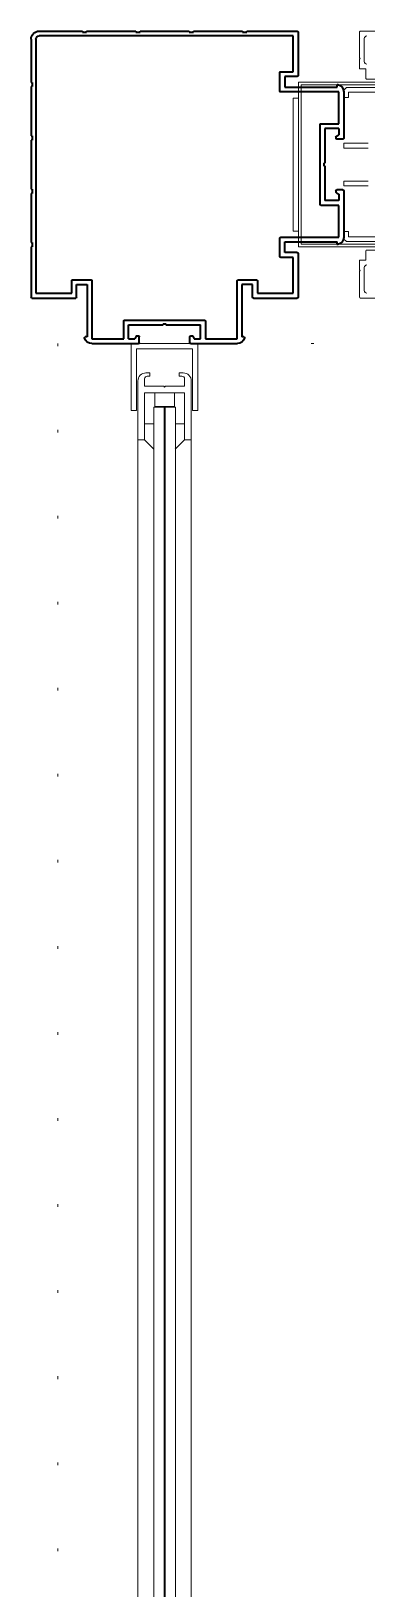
# Model space of a CAD drawing. Extents: x -2012 to 34975, y -1043 to 8321.
# Drawn here: x 5850.8 to 5863.4, y 2925.3 to 2983.7 of the extents above; entities that cross this region are included whole.
import ezdxf

# ---------------------------------------------------------------- set-up
doc = ezdxf.new("R2010")
doc.units = 0
doc.header["$LTSCALE"] = 25
doc.linetypes.add('DOT2', pattern=[0.125, 0, -0.125])
doc.layers.get('0').update_dxf_attribs({"color": 9, "lineweight": 9})
for name, color, linetype, lineweight in [('06D', 9, 'Continuous', 9), ('10', 9, 'Continuous', 9), ('15', 9, 'Continuous', 9)]:
    doc.layers.add(name, color=color, linetype=linetype, lineweight=lineweight)

# ---------------------------------------------------------------- blocks, each defined once
blk = doc.blocks.new('p-kayarkapi_dormaeasy')
at = {"layer": '06D'}
for points in [[(-129.79, -3), (0.61, -3)], [(-129.79, -5), (0.61, -5)]]:
    blk.add_lwpolyline(points, dxfattribs=at)
at = {"layer": '10'}
for p, q in [((0.61, -3.25), (0.26, -3.6)), ((1.205, -3.25), (1.205, -3.6)), ((1.86, -3.63), (2.36, -3.63)), ((1.86, -4.37), (1.86, -3.63)), ((0.61, -4.75), (0.26, -4.4)), ((1.205, -4.75), (1.205, -4.4)), ((1.86, -4.37), (2.36, -4.37))]:
    blk.add_line(p, q, dxfattribs=at)
at = {"layer": '10', "linetype": 'DOT2'}
blk.add_lwpolyline([(-414.58, -22.498), (4.21, -22.498), (4.21, 0), (-418.79, 0)], close=True, dxfattribs=at)
at = {"layer": '10'}
blk.add_lwpolyline([(1.71, -2.95), (1.71, -2.75), (4.21, -2.75), (4.21, -5.25), (1.71, -5.25), (1.71, -5.05), (4.01, -5.05), (4.01, -2.95)], close=True, dxfattribs=at)
blk.add_lwpolyline([(2.61, -3.97), (2.61, -3.25), (2.89, -3.25, -0.414214), (2.99, -3.35), (2.99, -3.45), (3.11, -3.45), (3.11, -3.3, 0.414214), (2.81, -3), (0.61, -3), (0.61, -3.25), (2.36, -3.25), (2.36, -4.75), (0.61, -4.75), (0.61, -5), (2.81, -5, 0.414214), (3.11, -4.7), (3.11, -4.55), (2.99, -4.55), (2.99, -4.65, -0.414214), (2.89, -4.75), (2.61, -4.75), (2.61, -4.03), (2.58, -4)], format="xyb", close=True, dxfattribs=at)
at = {"layer": '15'}
for points in [[(-131.532, -3.98), (1.828, -3.98), (1.828, -3.598), (-131.532, -3.598)], [(-131.532, -4.403), (1.828, -4.403), (1.828, -4.02), (-131.532, -4.02)]]:
    blk.add_lwpolyline(points, dxfattribs=at)
blk = doc.blocks.new('*U98')
at = {"layer": '10'}
for p, q in [((-257.702, 0), (-255.625, 0)), ((-257.727, -1.002), (-257.727, -0.025)), ((-257.702, -1.027), (-257.727, -1.002)), ((-257.727, -1.052), (-257.702, -1.027)), ((-257.727, -1.415), (-257.727, -1.052)), ((-257.488, -1.415), (-257.727, -1.415)), ((-257.488, -1.769), (-257.488, -1.415)), ((-257.109, -1.794), (-257.463, -1.794)), ((-257.488, -8.585), (-257.727, -8.585)), ((-257.727, -8.585), (-257.727, -8.948)), ((-257.488, -8.231), (-257.488, -8.585)), ((-257.109, -8.206), (-257.463, -8.206)), ((-257.727, -8.948), (-257.702, -8.973)), ((-257.702, -8.973), (-257.727, -8.998)), ((-257.727, -8.998), (-257.727, -9.975)), ((-257.702, -10), (-255.625, -10))]:
    blk.add_line(p, q, dxfattribs=at)
for points in [[(-257.448, -0.181, 0.414214), (-257.548, -0.28), (-257.548, -1.138, 0.414214), (-257.448, -1.237)], [(-257.448, -9.819, -0.414214), (-257.548, -9.72), (-257.548, -8.862, -0.414214), (-257.448, -8.763)]]:
    blk.add_lwpolyline(points, format="xyb", dxfattribs=at)
for points in [[(-260.011, -1.912), (-257.023, -1.912), (-257.023, -2.012), (-259.911, -2.012), (-259.911, -7.988), (-257.023, -7.988), (-257.023, -8.088), (-260.011, -8.088)], [(-260.21, -7.49), (-260.011, -7.49), (-260.011, -2.51), (-260.21, -2.51)]]:
    blk.add_lwpolyline(points, close=True, dxfattribs=at)
for points in [[(-256.773, -7.888), (-258.217, -7.888), (-258.317, -7.789), (-258.317, -7.51), (-258.138, -7.51), (-258.138, -7.709), (-256.703, -7.709)], [(-257.4, -5.797), (-258.317, -5.797), (-258.317, -5.618), (-257.4, -5.618)], [(-257.4, -4.382), (-258.317, -4.382), (-258.317, -4.203), (-257.4, -4.203)], [(-256.703, -2.291), (-258.138, -2.291), (-258.138, -2.49), (-258.317, -2.49), (-258.317, -2.211), (-258.217, -2.112), (-256.773, -2.112)]]:
    blk.add_lwpolyline(points, dxfattribs=at)
for centre, start, end in [((-257.702, -0.025), 90, 180), ((-257.463, -1.769), 180, 270), ((-257.463, -8.231), 90, 180), ((-257.702, -9.975), 180, 270)]:
    blk.add_arc(centre, 0.0249, start, end, dxfattribs=at)
blk = doc.blocks.new('p-dogramakose_trimlinesnap')
at = {"layer": '10', "lineweight": 35}
for p, q in [((2.273, 11.71), (4.02, 11.71)), ((4.05, 11.68), (4.05, 11.45)), ((5.95, 11.68), (5.95, 11.45)), ((5.98, 11.71), (7.727, 11.71)), ((2.1, 11.46), (2.03, 11.46)), ((2.1, 9.5), (2.1, 11.46)), ((2.28, 11.53), (3.47, 11.53)), ((2.28, 9.35), (2.28, 11.53)), ((3.47, 11.53), (3.47, 10.86)), ((3.65, 11.53), (3.886, 11.53)), ((3.65, 11.53), (3.65, 11.01)), ((3.941, 11.435), (3.886, 11.53)), ((3.967, 11.42), (4.02, 11.42)), ((5.98, 11.42), (6.033, 11.42)), ((6.059, 11.435), (6.114, 11.53)), ((6.114, 11.53), (6.35, 11.53)), ((6.35, 11.53), (6.35, 11.01)), ((6.53, 11.53), (7.72, 11.53)), ((6.53, 10.86), (6.53, 11.53)), ((7.72, 11.53), (7.72, 9.35)), ((7.9, 9.5), (7.9, 11.46)), ((7.97, 11.46), (7.9, 11.46)), ((3.5, 10.83), (6.5, 10.83)), ((3.65, 11.01), (4.95, 11.01)), ((4.95, 10.97), (4.95, 11.01)), ((4.95, 10.97), (5.05, 10.97)), ((5.05, 10.97), (5.05, 11.01)), ((5.05, 11.01), (6.35, 11.01)), ((0, 8.08), (0, 9.97)), ((0.03, 10), (1.67, 10)), ((1.7, 9.97), (1.7, 9.5)), ((8.3, 9.97), (8.3, 9.5)), ((8.33, 10), (9.97, 10)), ((10, 8.33), (10, 9.97)), ((0.18, 9.82), (1.52, 9.82)), ((0.18, 0.3), (0.18, 9.82)), ((1.52, 9.82), (1.52, 9.35)), ((1.7, 9.5), (2.1, 9.5)), ((8.3, 9.5), (7.9, 9.5)), ((8.48, 9.82), (9.82, 9.82)), ((8.48, 9.35), (8.48, 9.82)), ((9.82, 9.82), (9.82, 8.48)), ((1.55, 9.32), (2.25, 9.32)), ((7.75, 9.32), (8.45, 9.32)), ((9.32, 8.45), (9.32, 7.75)), ((9.82, 8.48), (9.35, 8.48)), ((9.5, 8.3), (9.5, 7.9)), ((9.97, 8.3), (9.5, 8.3)), ((0.04, 8.08), (0, 8.08)), ((0, 6.08), (0, 7.92)), ((0, 7.92), (0.04, 7.92)), ((0.04, 7.92), (0.04, 8.08)), ((9.35, 7.72), (11.53, 7.72)), ((9.5, 7.9), (11.46, 7.9)), ((11.46, 7.97), (11.46, 7.9)), ((11.53, 7.72), (11.53, 6.53)), ((11.71, 5.98), (11.71, 7.727)), ((10.83, 6.5), (10.83, 3.5)), ((11.53, 6.53), (10.86, 6.53)), ((0.04, 6.08), (0, 6.08)), ((0, 4.08), (0, 5.92)), ((0, 5.92), (0.04, 5.92)), ((0.04, 5.92), (0.04, 6.08)), ((11.01, 5.05), (11.01, 6.35)), ((11.53, 6.35), (11.01, 6.35)), ((11.42, 5.98), (11.42, 6.033)), ((11.435, 6.059), (11.53, 6.114)), ((11.68, 5.95), (11.45, 5.95)), ((11.53, 6.114), (11.53, 6.35)), ((10.97, 4.95), (10.97, 5.05)), ((10.97, 5.05), (11.01, 5.05)), ((10.97, 4.95), (11.01, 4.95)), ((11.01, 3.65), (11.01, 4.95)), ((0.04, 4.08), (0, 4.08)), ((0, 2.08), (0, 3.92)), ((0, 3.92), (0.04, 3.92)), ((0.04, 3.92), (0.04, 4.08)), ((11.53, 3.65), (11.01, 3.65)), ((11.42, 3.967), (11.42, 4.02)), ((11.435, 3.941), (11.53, 3.886)), ((11.68, 4.05), (11.45, 4.05)), ((11.53, 3.65), (11.53, 3.886)), ((11.71, 2.273), (11.71, 4.02)), ((10.86, 3.47), (11.53, 3.47)), ((11.53, 3.47), (11.53, 2.28)), ((0.04, 2.08), (0, 2.08)), ((0, 0.3), (0, 1.92)), ((0, 1.92), (0.04, 1.92)), ((0.04, 1.92), (0.04, 2.08)), ((9.32, 2.25), (9.32, 1.55)), ((11.53, 2.28), (9.35, 2.28)), ((9.5, 1.7), (9.5, 2.1)), ((9.5, 2.1), (11.46, 2.1)), ((11.46, 2.1), (11.46, 2.03)), ((9.35, 1.52), (9.82, 1.52)), ((9.97, 1.7), (9.5, 1.7)), ((9.82, 1.52), (9.82, 0.18)), ((10, 0.03), (10, 1.67)), ((9.82, 0.18), (0.3, 0.18)), ((0.3, 0), (1.92, 0)), ((1.92, 0.04), (2.08, 0.04)), ((1.92, 0), (1.92, 0.04)), ((2.08, 0.04), (2.08, 0)), ((2.08, 0), (3.92, 0)), ((3.92, 0.04), (4.08, 0.04)), ((3.92, 0), (3.92, 0.04)), ((4.08, 0.04), (4.08, 0)), ((4.08, 0), (5.92, 0)), ((5.92, 0.04), (6.08, 0.04)), ((5.92, 0), (5.92, 0.04)), ((6.08, 0.04), (6.08, 0)), ((6.08, 0), (7.92, 0)), ((7.92, 0.04), (8.08, 0.04)), ((7.92, 0), (7.92, 0.04)), ((8.08, 0.04), (8.08, 0)), ((8.08, 0), (9.97, 0))]:
    blk.add_line(p, q, dxfattribs=at)
for centre, radius, start, end in [((2.273, 11.43), 0.28, 90, 166.11346), ((4.02, 11.68), 0.03, 0, 90), ((5.98, 11.68), 0.03, 90, 180), ((7.727, 11.43), 0.28, 13.88654, 90), ((2.03, 11.49), 0.03, 166.11346, 270), ((3.967, 11.45), 0.03, 210, 270), ((4.02, 11.45), 0.03, 270, 0), ((5.98, 11.45), 0.03, 180, 270), ((6.033, 11.45), 0.03, 270, 330), ((7.97, 11.49), 0.03, 270, 13.88654), ((3.5, 10.86), 0.03, 180, 270), ((6.5, 10.86), 0.03, 270, 0), ((0.03, 9.97), 0.03, 90, 180), ((1.67, 9.97), 0.03, 0, 90), ((8.33, 9.97), 0.03, 90, 180), ((9.97, 9.97), 0.03, 0, 90), ((1.55, 9.35), 0.03, 180, 270), ((2.25, 9.35), 0.03, 270, 0), ((7.75, 9.35), 0.03, 180, 270), ((8.45, 9.35), 0.03, 270, 0), ((9.35, 8.45), 0.03, 90, 180), ((9.97, 8.33), 0.03, 270, 0), ((9.35, 7.75), 0.03, 180, 270), ((11.49, 7.97), 0.03, 76.11346, 180), ((11.43, 7.727), 0.28, 0, 76.11346), ((10.86, 6.5), 0.03, 90, 180), ((11.45, 6.033), 0.03, 120, 180), ((11.45, 5.98), 0.03, 180, 270), ((11.68, 5.98), 0.03, 270, 0), ((11.45, 4.02), 0.03, 90, 180), ((11.45, 3.967), 0.03, 180, 240), ((11.68, 4.02), 0.03, 0, 90), ((10.86, 3.5), 0.03, 180, 270), ((9.35, 2.25), 0.03, 90, 180), ((11.49, 2.03), 0.03, 180, 283.88654), ((11.43, 2.273), 0.28, 283.88654, 0), ((9.35, 1.55), 0.03, 180, 270), ((9.97, 1.67), 0.03, 0, 90), ((0.3, 0.3), 0.3, 180, 270), ((0.3, 0.3), 0.12, 180, 270), ((9.97, 0.03), 0.03, 270, 0)]:
    blk.add_arc(centre, radius, start, end, dxfattribs=at)
blk = doc.blocks.new('p-cephe-onkisim')
at = {"xscale": -1, "rotation": 180}
blk.add_blockref('p-dogramakose_trimlinesnap', (-350, 2791.21), dxfattribs=at)
at = {"rotation": 90}
blk.add_blockref('p-kayarkapi_dormaeasy', (-349, 2775.29), dxfattribs=at)
at = {"layer": '10', "color": 2}
blk.add_blockref('*U98', (-79.97, 2791.21), dxfattribs=at)
blk = doc.blocks.new('p-cephe-onkisim-toplam')
blk.add_blockref('p-cephe-onkisim', (0, 0))

msp = doc.modelspace()

# ---------------------------------------------------------------- block references
msp.add_blockref('p-cephe-onkisim-toplam', (6200.838, 192.5))

doc.saveas('drawing.dxf')
